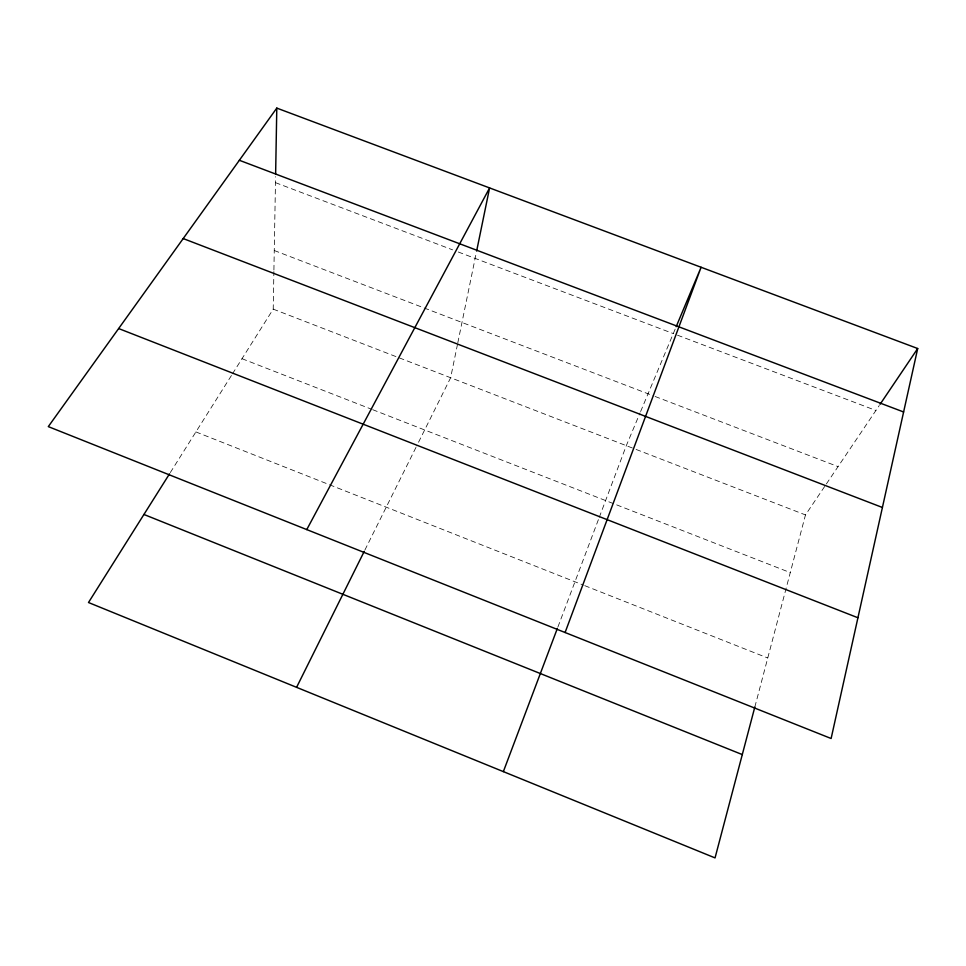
<?xml version="1.0" encoding="UTF-8"?>
<svg xmlns="http://www.w3.org/2000/svg" width="966" height="966" viewBox="0 0 966 966"><rect width="100%" height="100%" fill="white"/><g stroke="black" fill="none" stroke-linecap="round" stroke-linejoin="round"><path stroke-width="0.72" stroke-dasharray="4.83 3.62" d="M232.468 373.842L273.221 309.132L273.885 271.555M273.909 270.057L275.576 176.681M457.51 344.282L450.639 377.73L416.708 445.93M457.799 342.833L476.335 252.524M754.832 707.015L805.475 514.926L825.519 485.198M557.925 626.958L598.727 518.766M599.258 517.365L626.306 445.652L640.035 412.893M640.615 411.528L675.608 328.054M364.882 550.065L416.044 447.258M170.318 472.555L231.683 375.11M826.365 483.954L879.265 405.503M275.467 182.646L452.631 249.868M458.258 251.993L673.29 333.584M677.516 335.19L875.92 410.465M274.259 250.52L422.758 307.43M424.159 307.973L653.68 395.939M655.093 396.483L838.053 466.614M273.221 309.132L634.698 448.9M636.099 449.444L805.475 514.926M242.007 358.7L371.27 409.125M372.671 409.681L790.273 572.609M195.905 431.923L583.343 585.094M584.732 585.65L767.753 658.003"/><path stroke-width="1.45" d="M275.636 173.699L276.795 108.095L917.7 348.521L831.122 738.507L48.3 426.61L276.795 108.095M476.636 251.051L489.593 187.923L306.765 529.597M754.832 707.015L715.045 857.905L88.498 602.518L169.521 473.835M565.098 632.513L701.099 267.268L676.188 326.677M503.358 771.617L557.382 628.371M296.586 687.333L364.218 551.405M880.098 404.271L917.7 348.521M239.363 160.284L903.608 411.975M183.202 238.566L882.405 507.476M118.649 328.549L857.929 617.757M143.934 514.467L742.286 754.579"/></g></svg>
